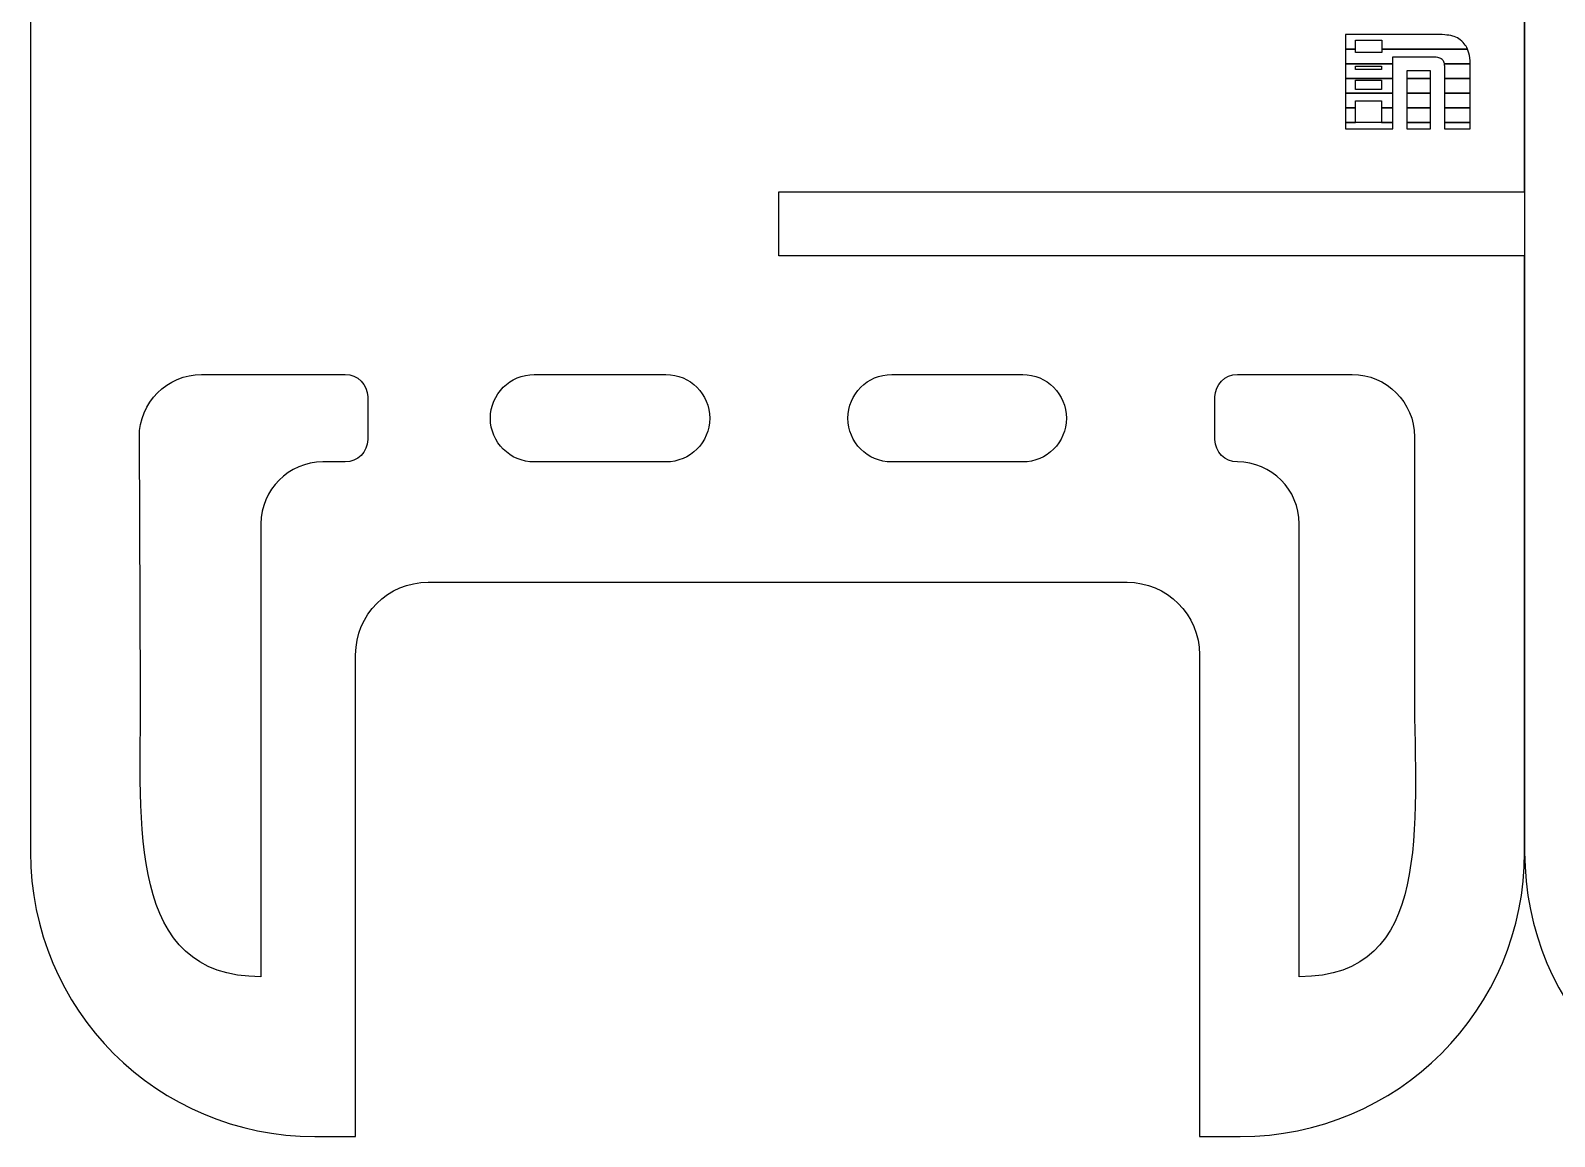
# Model space of a CAD drawing. Extents: x 1192 to 2211, y 426 to 1276.
# Drawn here: x 1192 to 1712, y 426 to 803 of the extents above; entities that cross this region are included whole.
import ezdxf

# ---------------------------------------------------------------- set-up
doc = ezdxf.new("R2010")
doc.units = 0
doc.layers.add('K0102_Printing', color=7, linetype='CONTINUOUS')

msp = doc.modelspace()

# ---------------------------------------------------------------- linework, layer by layer
at = {"layer": 'K0102_Printing', "color": 1}
for points in [[(1192.28037, 1178.892071), (1192.28037, 523.298087)], [(1701.663157, 1178.892071), (1701.663157, 523.298087)], [(1701.663357, 748.351081), (1701.663357, 1178.892071)], [(1701.663357, 523.298087), (1701.663357, 726.523082), (1447.397364, 726.523082), (1447.397364, 748.351081), (1701.663357, 748.351081)], [(1250.621369, 686.123083), (1299.582368, 686.123083)], [(1363.994366, 686.123083), (1408.936365, 686.123083)], [(1485.873363, 686.123083), (1530.536362, 686.123083)], [(1603.74336, 686.123083), (1642.888359, 686.123083)], [(1307.245367, 678.461083), (1307.245367, 663.962083)], [(1596.08036, 663.962083), (1596.08036, 678.461083)], [(1229.834369, 577.865086), (1229.400369, 664.796083)], [(1664.109358, 664.902083), (1664.109358, 577.865086)], [(1299.582368, 656.299084), (1291.917368, 656.299084)], [(1408.936365, 656.299084), (1363.994366, 656.299084)], [(1530.536362, 656.299084), (1485.873363, 656.299084)], [(1270.856368, 635.239084), (1270.856368, 480.790088)], [(1624.804359, 480.790088), (1624.804359, 635.238084)], [(1327.839367, 615.298085), (1566.105361, 615.298085)], [(1289.253368, 426.325089), (1303.136367, 426.325089), (1303.136367, 590.595085)], [(1590.80836, 590.595085), (1590.80836, 426.325089), (1604.69136, 426.325089)]]:
    msp.add_lwpolyline(points, dxfattribs=at)
at = {"layer": 'K0102_Printing', "color": 4}
for points in [[(1670.824658, 802.07208), (1640.603659, 802.07208), (1640.603659, 797.06608), (1644.019659, 797.06608), (1644.019659, 800.09008)], [(1682.155858, 797.06618), (1652.943859, 797.06618), (1652.943859, 795.90318), (1644.019859, 795.90318), (1644.019859, 797.06618), (1640.603859, 797.06618), (1640.603859, 792.06118), (1656.728859, 792.06118), (1656.728859, 794.40918), (1670.517858, 794.40918)], [(1644.019659, 800.09008), (1652.943659, 800.09008), (1652.943659, 797.06608), (1682.155658, 797.06608)], [(1674.235858, 792.06118), (1683.097858, 792.06118)], [(1683.098058, 792.06058), (1674.236058, 792.06058)], [(1674.325058, 790.53358), (1674.325058, 787.05558), (1683.123058, 787.05558), (1683.123058, 790.88858)]]:
    msp.add_lwpolyline(points, dxfattribs=at)
for points in [[(1682.155858, 797.06618)], [(1656.728959, 792.06098), (1640.602959, 792.06098), (1640.602959, 787.05598), (1656.728959, 787.05598)], [(1643.952959, 791.28298), (1652.876959, 791.28298), (1652.876959, 790.12498), (1643.952959, 790.12498)], [(1674.325058, 790.53358)], [(1656.728959, 787.05598), (1640.602959, 787.05598), (1640.602959, 782.05098), (1656.728959, 782.05098)], [(1643.952959, 786.47498), (1652.876959, 786.47498), (1652.876959, 783.27898), (1643.952959, 783.27898)], [(1669.606958, 789.65498), (1661.446958, 789.65498), (1661.446958, 787.05598), (1669.606958, 787.05598)], [(1669.606958, 787.05598), (1661.446958, 787.05598), (1661.446958, 782.05098), (1669.606958, 782.05098)], [(1674.324958, 782.05098), (1683.122958, 782.05098), (1683.122958, 787.05598), (1674.324958, 787.05598)], [(1643.953059, 779.425781), (1652.877059, 779.425781), (1652.877059, 777.045781), (1656.729059, 777.045781), (1656.729059, 782.05078), (1640.604059, 782.05078), (1640.604059, 777.045781), (1643.953059, 777.045781)], [(1661.447958, 777.045981), (1669.607958, 777.045981), (1669.607958, 782.05098), (1661.447958, 782.05098)], [(1674.324958, 777.045981), (1683.122958, 777.045981), (1683.122958, 782.05098), (1674.324958, 782.05098)], [(1643.952959, 777.045981), (1640.603959, 777.045981), (1640.603959, 772.040981), (1643.952959, 772.040981)], [(1652.876959, 772.039981), (1656.728959, 772.039981), (1656.728959, 777.044981), (1652.876959, 777.044981)], [(1661.447958, 772.039981), (1669.607958, 772.039981), (1669.607958, 777.044981), (1661.447958, 777.044981)], [(1674.324958, 772.039981), (1683.122958, 772.039981), (1683.122958, 777.044981), (1674.324958, 777.044981)], [(1652.877059, 772.024381), (1643.953059, 772.024381), (1643.953059, 772.040381), (1640.604059, 772.040381), (1640.604059, 769.812381), (1656.729059, 769.812381), (1656.729059, 772.040381), (1652.877059, 772.040381)], [(1661.447958, 769.811981), (1669.607958, 769.811981), (1669.607958, 772.039981), (1661.447958, 772.039981)], [(1674.324958, 769.811981), (1683.122958, 769.811981), (1683.122958, 772.039981), (1674.324958, 772.039981)]]:
    msp.add_lwpolyline(points, close=True, dxfattribs=at)
at = {"layer": 'K0102_Printing', "color": 1}
for points in [[(1485.873363, 686.123083)], [(1408.936365, 656.299084)]]:
    msp.add_lwpolyline(points, close=True, dxfattribs=at)
at = {"layer": 'K0102_Printing', "color": 4}
for points in [[(1677.139658, 801.50408), (1675.594658, 801.88208), (1673.489658, 802.07208), (1670.824658, 802.07208)], [(1681.089658, 798.85508), (1679.953658, 800.25808), (1678.637658, 801.14108), (1677.139658, 801.50408)], [(1682.155658, 797.06608), (1681.869658, 797.72008), (1681.519658, 798.32108), (1681.089658, 798.85508)], [(1682.649858, 795.65118), (1682.521858, 796.15318), (1682.351858, 796.62018), (1682.155858, 797.06618)], [(1683.097858, 792.06118), (1683.045858, 793.47218), (1682.898858, 794.67518), (1682.649858, 795.65118)], [(1670.517858, 794.40918), (1671.274858, 794.40918), (1671.884858, 794.34918), (1672.349858, 794.23118)], [(1672.349858, 794.23118), (1672.814858, 794.11318), (1673.197858, 793.91218), (1673.497858, 793.62918)], [(1673.497858, 793.62918), (1673.812858, 793.32918), (1674.029858, 792.95918), (1674.147858, 792.51918)], [(1674.147858, 792.51918), (1674.182858, 792.38818), (1674.210858, 792.23118), (1674.235858, 792.06118)], [(1674.236058, 792.06058), (1674.294058, 791.65858), (1674.325058, 791.15358), (1674.325058, 790.53358)], [(1683.123058, 790.88858), (1683.123058, 791.29758), (1683.112058, 791.68258), (1683.098058, 792.06058)]]:
    msp.add_open_spline(points, degree=3, dxfattribs=at)
at = {"layer": 'K0102_Printing', "color": 1}
for points in [[(1229.400369, 664.796083), (1229.341369, 676.557083), (1238.859369, 686.123083), (1250.621369, 686.123083)], [(1299.582368, 686.123083), (1303.815367, 686.123083), (1307.245367, 682.693083), (1307.245367, 678.461083)], [(1349.082366, 671.211083), (1349.082366, 679.447083), (1355.758366, 686.123083), (1363.994366, 686.123083)], [(1408.936365, 686.123083), (1417.171365, 686.123083), (1423.848364, 679.447083), (1423.848364, 671.211083)], [(1470.961363, 671.211083), (1470.961363, 679.447083), (1477.637363, 686.123083), (1485.873363, 686.123083)], [(1530.536362, 686.123083), (1538.772362, 686.123083), (1545.448361, 679.447083), (1545.448361, 671.211083)], [(1596.08036, 678.461083), (1596.08036, 682.693083), (1599.51136, 686.123083), (1603.74336, 686.123083)], [(1642.888359, 686.123083), (1654.608359, 686.123083), (1664.109358, 676.622083), (1664.109358, 664.902083)], [(1363.994366, 656.299084), (1355.758366, 656.299084), (1349.082366, 662.976083), (1349.082366, 671.211083)], [(1423.848364, 671.211083), (1423.848364, 662.976083), (1417.171365, 656.299084), (1408.936365, 656.299084)], [(1485.873363, 656.299084), (1477.637363, 656.299084), (1470.961363, 662.976083), (1470.961363, 671.211083)], [(1545.448361, 671.211083), (1545.448361, 662.976083), (1538.772362, 656.299084), (1530.536362, 656.299084)], [(1307.245367, 663.962083), (1307.245367, 659.730084), (1303.815367, 656.299084), (1299.582368, 656.299084)], [(1603.74336, 656.299084), (1599.51136, 656.299084), (1596.08036, 659.730084), (1596.08036, 663.962083)], [(1291.917368, 656.299084), (1280.286368, 656.299084), (1270.856368, 646.870084), (1270.856368, 635.239084)], [(1624.804359, 635.238084), (1624.804359, 646.870084), (1615.37436, 656.299084), (1603.74336, 656.299084)], [(1303.136367, 590.595085), (1303.136367, 604.278085), (1314.152367, 615.298085), (1327.839367, 615.298085)], [(1566.105361, 615.298085), (1579.792361, 615.298085), (1590.80836, 604.278085), (1590.80836, 590.595085)], [(1270.856368, 480.790088), (1225.055369, 480.790088), (1229.834369, 532.063087), (1229.834369, 577.865086)], [(1664.109358, 577.865086), (1664.109358, 532.063087), (1670.604358, 480.790088), (1624.804359, 480.790088)], [(1192.28037, 523.298087), (1192.28037, 469.575088), (1235.530369, 426.325089), (1289.253368, 426.325089)], [(1604.69136, 426.325089), (1658.413359, 426.325089), (1701.663357, 469.575088), (1701.663357, 523.298087)], [(1701.663157, 523.298087), (1701.663157, 469.575088), (1744.913156, 426.325089), (1798.636155, 426.325089)]]:
    msp.add_open_spline(points, degree=3, dxfattribs=at)

doc.saveas('drawing.dxf')
